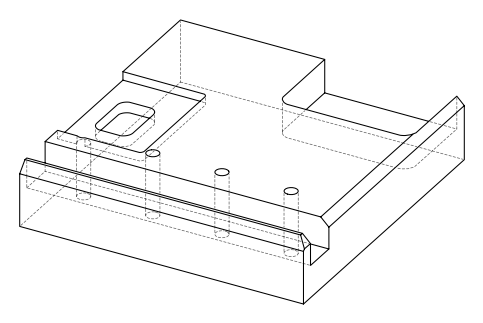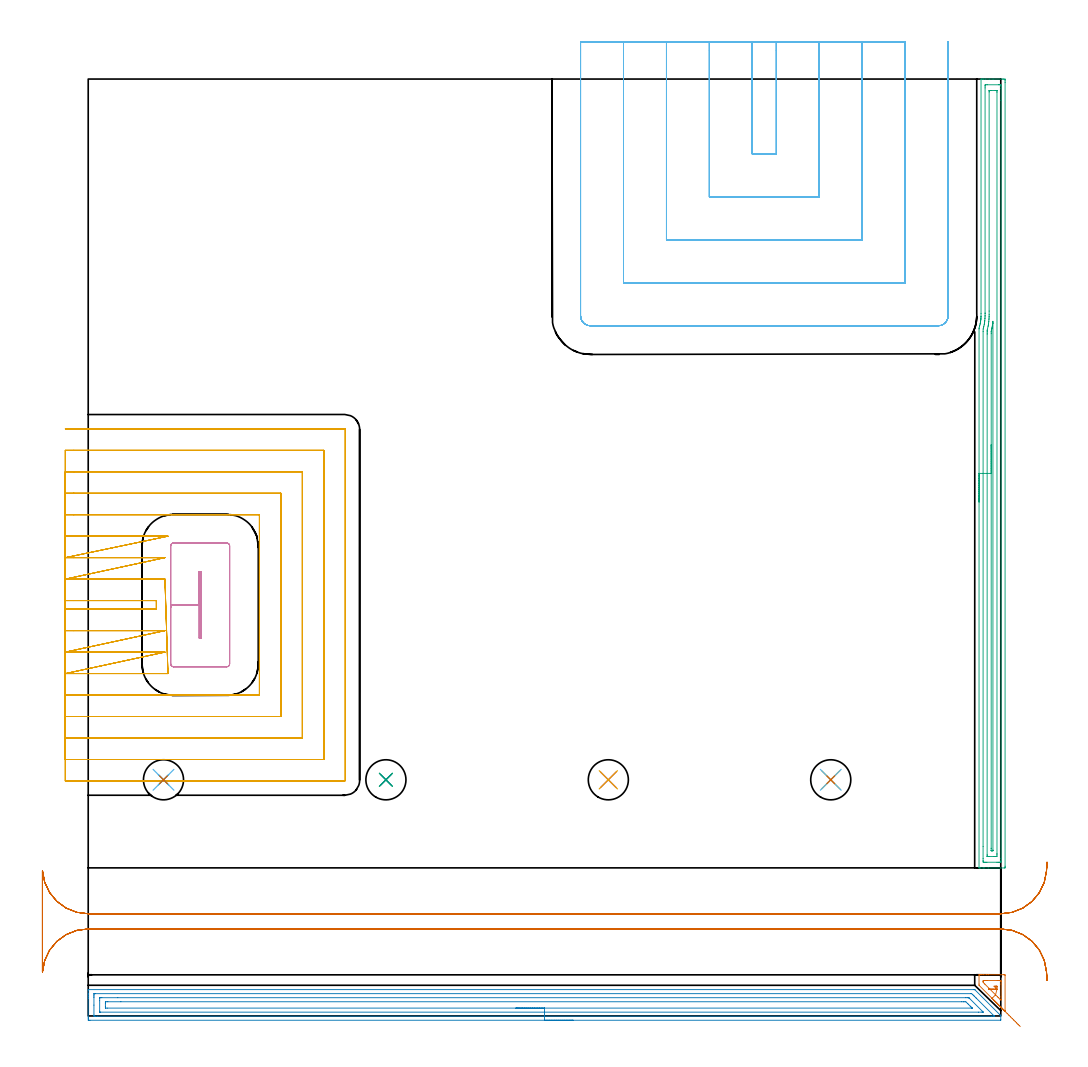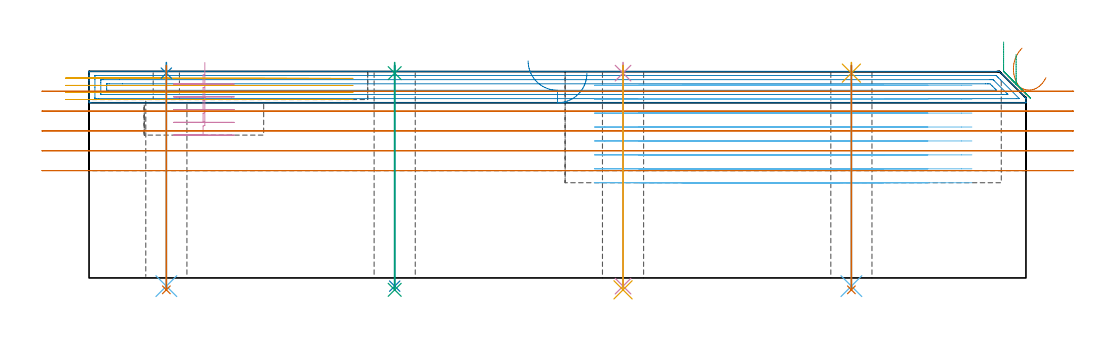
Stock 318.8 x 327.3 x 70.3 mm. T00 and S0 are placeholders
(PLAN: 19 operations, 13 tool changes, 79.3 min)
(1 AREA_MILL | FG_CHAMFER_SURFACE | UGT0205_001 | 0.45 min | 823 mm3)
(2 AREA_MILL_1 | FG_CHAMFER_SURFACE_1 | UGT0205_001 | 10.33 min | 17934 mm3)
(3 AREA_MILL_2 | FG_CHAMFER_SURFACE_2 | UGT0205_001 | 8.35 min | 11644 mm3)
(4 MILL_RECTANGULAR_POCKET | POCKET_RECTANGULAR_STRAIGHT | UGT0201_094 | Follow Part, ap 5, ae 75% | 2.42 min | 53448 mm3)
(5 MILL_SLOT | SLOT_PARTIAL_RECTANGULAR | UGT0201_015 | Follow Part, ap 2.5, ae 75% | 21.58 min | 97289 mm3)
(6 MILL_SLOT_1 | SLOT_PARTIAL_RECTANGULAR_1 | UGT0201_094 | Follow Part, ap 5, ae 75% | 25.79 min | 538129 mm3)
(7 MILL_RECTANGULAR_SLOT | SLOT_RECTANGULAR | UGT0201_004 | Follow Part, ap 8, ae 75% | 7.84 min | 401462 mm3)
(8 SPOT_DRILL | STEP1HOLE | NXT0321_9005460120000 | 0.03 min | 0 mm3)
(9 SPOT_DRILL_1 | STEP1HOLE_1 | NXT0321_9005460120000 | 0.03 min | 3 mm3)
(10 SPOT_DRILL_2 | STEP1HOLE_2 | NXT0321_9005460120000 | 0.03 min | 2 mm3)
(11 SPOT_DRILL_3 | STEP1HOLE_3 | NXT0321_9005460120000 | 0.03 min | 6 mm3)
(12 DRILL_THROUGH_HOLE_INTO_CENTER | STEP1HOLE | NXT0301_042 | 0.3 min | 2390 mm3)
(13 DRILL_TO_ENLARGE_THROUGH_HOLE | STEP1HOLE | NXT0301_104 | 0.31 min | 7043 mm3)
(14 DRILL_THROUGH_HOLE_INTO_CENTER_1 | STEP1HOLE_1 | NXT0301_042 | 0.3 min | 2779 mm3)
(15 DRILL_TO_ENLARGE_THROUGH_HOLE_1 | STEP1HOLE_1 | NXT0301_104 | 0.31 min | 8021 mm3)
(16 DRILL_THROUGH_HOLE_INTO_CENTER_2 | STEP1HOLE_2 | NXT0301_042 | 0.3 min | 2729 mm3)
(17 DRILL_TO_ENLARGE_THROUGH_HOLE_2 | STEP1HOLE_2 | NXT0301_104 | 0.31 min | 8066 mm3)
(18 DRILL_THROUGH_HOLE_INTO_CENTER_3 | STEP1HOLE_3 | NXT0301_042 | 0.3 min | 2744 mm3)
(19 DRILL_TO_ENLARGE_THROUGH_HOLE_3 | STEP1HOLE_3 | NXT0301_104 | 0.31 min | 8032 mm3)
(TOOL UGT0205_001 | Chamfer Mill 20 x 3 x 45 deg. | D20 FL50 Z2)
(TOOL UGT0201_094 | End mill 20 mm | D20 FL38 Z4)
(TOOL UGT0201_015 | End mill 10 mm | D10 FL13 Z4)
(TOOL UGT0201_004 | End Mill 32 mm | D32 FL53 Z6)
(TOOL NXT0321_9005460120000 | NC Spot Drill, 142deg, 12mm, Carbide, Uncoated | D12 PA142 FL30 Z2)
(TOOL NXT0301_042 | Carbide Drill 7.1mm [860.1-0710-057A1-MM 2214] | D7.1 PA140 FL85 Z2)
(TOOL NXT0301_104 | Carbide Drill 14mm [860.1-1400-112A1-MM 2214] | D14 PA140 FL123 Z2)
(OP 1 AREA_MILL)
G17 G21 G94 G90
T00 M6
G54
G17 G0 G90 X325.605 Y-3.707 S1061 M3
G43 Z80.3 H0
Z68.14
G94 G1 X325.228 Y-3.329 Z67.45 F250.
X324.809 Y-2.91 Z66.81
X324.352 Y-2.453 Z66.223
X323.861 Y-1.962 Z65.695
X323.339 Y-1.44 Z65.23
X322.791 Y-0.892 Z64.831
X322.22 Y-0.321 Z64.501
X321.631 Y0.268 Z64.242
X321.028 Y0.871 Z64.057
X320.416 Y1.483 Z63.947
X319.799 Y2.1 Z63.913
X319.183 Y2.716 Z63.955
X318.572 Y3.327 Z64.073
X317.97 Y3.929 Z64.266
X317.383 Y4.516 Z64.532
X316.814 Y5.085 Z64.87
X316.268 Y5.631 Z65.276
X315.749 Y6.149 Z65.748
X311.284 Y10.617 Z70.214
X311.206 Y10.699 Z70.292
X311.2 Y11.122 Z70.3
Y14.245
X311.203 Y14.391 Z70.288
X311.237 Y14.4 Z70.254
X311.583 Z69.916
X312.022 Z69.477
X312.64 Z68.855
X313.837 Z67.66
X314.417 Z67.077
X319.749 Z61.748
X320.04 Y14.399 Z61.457
X320.292 Y14.39 Z61.206
X320.299 Y14.138 Z61.199
X320.3 Y1.832 Z61.2
X320.298 Y1.606 Z61.199
X320.297 Y1.605 Z61.2
X320.293 Y1.606 Z61.205
X319.896 Y2.004 Z61.604
X319.749 Y2.15 Z61.748
X319.698 Y2.201 Z61.801
X319.504 Y2.396 Z61.995
X319.452 Y2.446 Z62.044
X319.401 Y2.498 Z62.098
X319.209 Y2.691 Z62.29
X319.156 Y2.742 Z62.341
X319.104 Y2.796 Z62.395
X318.913 Y2.986 Z62.585
X318.86 Y3.038 Z62.637
X318.806 Y3.093 Z62.693
X318.618 Y3.281 Z62.881
X318.564 Y3.335 Z62.933
X318.509 Y3.391 Z62.99
X318.323 Y3.576 Z63.176
X318.268 Y3.631 Z63.229
X318.212 Y3.688 Z63.287
X318.028 Y3.871 Z63.471
X317.972 Y3.927 Z63.525
X317.914 Y3.985 Z63.585
X317.733 Y4.166 Z63.766
X317.675 Y4.223 Z63.821
X317.617 Y4.283 Z63.882
X317.438 Y4.461 Z64.061
X317.379 Y4.519 Z64.118
X317.319 Y4.58 Z64.18
X317.143 Y4.756 Z64.356
X317.083 Y4.816 Z64.414
X317.022 Y4.877 Z64.477
X316.848 Y5.051 Z64.651
X316.787 Y5.112 Z64.71
X316.725 Y5.175 Z64.774
X316.553 Y5.346 Z64.946
X316.491 Y5.408 Z65.006
X316.427 Y5.472 Z65.072
X316.258 Y5.641 Z65.241
X316.194 Y5.704 Z65.302
X315.749 Y6.149 Z65.748
X315.817 Y6.216 Z65.683
X316.975 Y7.375 Z64.525
X313.229 Y11.122 Z68.271
X312.64 Y11.722 Z68.86
X312.617 Y12.015 Z68.883
Y12.038
X312.64 Y12.39 Z68.86
X313.147 Y12.398 Z68.353
X313.529 Y12.399 Z67.971
X314.033 Y12.4 Z67.467
X317.588 Z63.912
X317.972 Y12.399 Z63.528
X318.479 Y12.398 Z63.021
X318.86 Y12.39 Z62.64
X318.884 Y12.015 Z62.616
X318.885 Y11.99 Z62.615
X318.886 Y11.122 Z62.614
Y6.662
X318.885 Y5.77 Z62.615
X318.884 Y5.746 Z62.616
X318.86 Y5.502 Z62.64
X318.584 Y5.77 Z62.916
X317.972 Y6.378 Z63.528
X317.688 Y6.662 Z63.812
X316.975 Y7.375 Z64.525
X317.463 Y9.338 Z64.037
X317.083 Y9.718 Z64.417
X316.577 Y10.23 Z64.923
X316.428 Y10.39 Z65.072
X316.745 Y10.397 Z64.755
X316.915 Y10.399 Z64.586
X317.083 Z64.417
X317.252 Y10.398 Z64.248
X317.364 Y10.395 Z64.136
X317.452 Y10.39 Z64.048
X317.465 Y10.377 Z64.035
X317.467 Y10.359 Z64.033
X317.469 Y10.23 Z64.031
X317.471 Y9.841 Z64.029
X317.469 Y9.338 Z64.031
X317.463 Z64.037
X316.874 Z64.68
X316.343 Z65.372
X315.874 Z66.108
X315.471 Z66.882
X315.137 Z67.688
X314.875 Z68.52
X314.686 Z69.371
X314.572 Z70.236
X314.534 Z71.108
X314.572 Z71.979
X314.686 Z72.844
X314.875 Z73.696
X315.137 Z74.528
X315.471 Z75.334
X315.874 Z76.108
X316.343 Z76.844
X316.874 Z77.536
X317.463 Z78.179
G0 Z80.3
M5
M2
(OP 2 AREA_MILL_1)
G17 G21 G94 G90
T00 M6
G54
G17 G0 G90 X169.4 Y-1.5 S1061 M3
G43 Z80.3 H0
Z69.6
G94 G1 X169.362 Z68.729 F250.
X169.248 Z67.864
X169.059 Z67.012
X168.797 Z66.18
X168.463 Z65.374
X168.06 Z64.6
X167.592 Z63.864
X167.06 Z63.172
X166.471 Z62.529
X165.828 Z61.94
X165.136 Z61.409
X164.4 Z60.94
X163.626 Z60.537
X162.82 Z60.203
X161.988 Z59.941
X161.136 Z59.752
X160.272 Z59.638
X159.4 Z59.6
X0.601 Y-1.499 Z59.601
X0.114 Y-1.495 Z59.603
X0.009 Y-1.491 Z59.606
X0.004 Y-1.012 Z60.085
X0. Y-0.417 Z60.68
Y6.06 Z67.154
Y6.637 Z67.734
Y6.944 Z68.04
Y7.521 Z68.617
Y7.828 Z68.923
Y8.862 Z69.961
X0.007 Y9.185 Z70.276
X0.009 Y9.197 Z70.288
X0.155 Y9.2 Z70.3
X309.278
X309.704 Y9.197 Z70.288
X309.741 Y9.159 Z70.258
X309.746 Y9.154 Z70.253
X318.496 Y0.405 Z61.502
X318.588 Y0.314 Z61.41
X318.794 Y0.106 Z61.205
X318.798 Y0.098 Z61.198
X318.799 Y0.093 Z61.192
X318.8 Y-1.283 Z59.816
X318.79 Y-1.493 Z59.605
X318.745 Y-1.5 Z59.6
X159.4
Y-0.086 Z61.014
X3.277
X2.385 Y-0.084 Z61.016
X2.34 Y-0.083 Z61.017
X2.01 Y-0.066 Z61.034
X2.007 Y0.031 Z61.131
X2.001 Y0.252 Z61.352
X2. Y3.79 Z64.89
Y6.442 Z67.542
X2.001 Y6.944 Z68.044
X2.002 Y7.323 Z68.423
X2.01 Y7.707 Z68.807
X2.023 Y7.779 Z68.879
X2.067 Y7.781 Z68.881
X2.173 Y7.784 Z68.884
X2.385 Y7.786 Z68.886
X2.428
X308.386 Y7.785 Z68.885
X308.43
X308.636 Y7.779 Z68.879
X309.037 Y7.401 Z68.501
X309.278 Y7.17 Z68.27
X309.506 Y6.944 Z68.044
X310.17 Y6.281 Z67.381
X316.415 Y0.035 Z61.135
X316.482 Y-0.034 Z61.066
X316.491 Y-0.044 Z61.056
X316.511 Y-0.071 Z61.029
X316.415 Y-0.081 Z61.019
X316.369 Y-0.083 Z61.017
X315.523 Y-0.086 Z61.014
X159.4
Y1.329 Z62.429
X4.169
X4.065 Y1.331 Z62.431
X4.028 Y1.333 Z62.433
X4.014 Y1.334 Z62.434
X4.01 Y1.361 Z62.461
X4.005 Y1.472 Z62.572
X4.001 Y1.64 Z62.74
X4. Y5.344 Z66.444
X4.004 Y6.06 Z67.16
X4.007 Y6.221 Z67.321
X4.022 Y6.364 Z67.464
X4.169 Y6.366 Z67.466
X4.749 Y6.37 Z67.47
X10.328 Y6.371 Z67.471
X306.601
X307.18 Y6.37 Z67.47
X307.493 Y6.367 Z67.467
X307.597 Y6.365 Z67.465
X307.629 Y6.36 Z67.46
X307.657 Y6.336 Z67.436
X307.715 Y6.281 Z67.381
X307.94 Y6.06 Z67.16
X312.36 Y1.64 Z62.74
X312.493 Y1.505 Z62.605
X312.596 Y1.397 Z62.497
X312.653 Y1.336 Z62.436
X312.582 Y1.334 Z62.434
X312.267 Y1.33 Z62.43
X311.062 Y1.329 Z62.429
X159.4
Y2.743 Z63.843
X6.625
X6.102 Y2.745 Z63.845
X6.047 Y2.747 Z63.847
X6.015 Y2.749 Z63.849
X6.01 Y2.785 Z63.885
X6.005 Y2.977 Z64.077
X6. Y3.362 Z64.462
Y4.292 Z65.392
X6.002 Y4.711 Z65.811
X6.007 Y4.92 Z66.02
X6.01 Y4.943 Z66.043
X6.023 Y4.95 Z66.05
X6.079 Y4.954 Z66.054
X6.176 Y4.956 Z66.056
X6.846 Y4.957 Z66.057
X11.418
X305.038
X305.709 Y4.956 Z66.056
X305.933 Y4.954 Z66.054
X306.601 Y4.943 Z66.043
X307.258 Y4.292 Z65.392
X307.493 Y4.058 Z65.158
X308.143 Y3.408 Z64.508
X308.386 Y3.166 Z64.266
X308.79 Y2.756 Z63.856
X308.796 Y2.747 Z63.847
X308.795 Y2.746 Z63.846
X308.769 Y2.744 Z63.844
X308.715 Y2.743 Z63.843
X308.605
X159.4
X158.528 Z63.881
X157.664 Z63.995
X156.812 Z64.184
X155.98 Z64.446
X155.174 Z64.78
X154.4 Z65.183
X153.664 Z65.651
X152.972 Z66.182
X152.329 Z66.772
X151.74 Z67.415
X151.208 Z68.107
X150.74 Z68.843
X150.337 Z69.617
X150.003 Z70.423
X149.741 Z71.255
X149.552 Z72.106
X149.438 Z72.971
X149.4 Z73.843
G0 Z80.3
M5
M2
(OP 3 AREA_MILL_2)
G17 G21 G94 G90
T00 M6
G54
G17 G0 G90 X311.207 Y179.536 S1061 M3
G43 Z80.3 H0
Z80.293
G94 G1 Y179.574 Z79.422 F250.
Y179.688 Z78.557
Y179.876 Z77.705
Y180.139 Z76.873
Y180.472 Z76.067
Y180.875 Z75.293
Y181.344 Z74.557
Y181.875 Z73.865
Y182.464 Z73.222
Y183.107 Z72.633
Y183.8 Z72.102
Y184.535 Z71.633
Y185.309 Z71.23
Y186.115 Z70.896
Y186.947 Z70.634
Y187.799 Z70.445
Y188.664 Z70.331
Y189.535 Z70.293
X311.21 Y240.027 Z70.29
X311.215 Y240.312 Z70.281
X311.357 Y240.851 Z70.139
X311.457 Y241.242 Z70.04
X311.582 Y241.744 Z69.91
X311.589 Y241.779 Z69.902
X311.676 Y242.19 Z69.819
X311.686 Y242.251 Z69.809
X311.752 Y242.638 Z69.747
X311.756 Y242.673 Z69.742
X311.81 Y243.084 Z69.689
X311.837 Y243.366 Z69.662
X311.843 Y243.433 Z69.656
X311.852 Y243.531 Z69.645
X311.854 Y243.567 Z69.642
X311.88 Y243.977 Z69.619
X311.887 Y244.314 Z69.604
X311.892 Y244.46 Z69.603
X311.899 Y245.352 Z69.6
X311.9 Y327.124
X311.902 Y327.29 Z69.589
X312.013 Y327.295 Z69.479
X312.481 Y327.3 Z69.018
X312.83 Z68.669
X313.529 Z67.967
X314.766 Z66.731
X316.098 Z65.398
X319.479 Z62.018
X319.749 Y327.298 Z61.749
X320.292 Y327.292 Z61.206
X320.294 Y327.226 Z61.204
X320.299 Y326.678 Z61.201
X320.3 Y326.123 Z61.2
Y52.322
X320.297 Y51.98 Z61.202
X320.292 Y51.71 Z61.206
X320.018 Y51.7 Z61.479
X314.417 Z67.077
X312.989 Z68.507
X312.64 Z68.855
X311.633 Z69.866
X311.24 Y51.707 Z70.251
X311.203 Y51.71 Z70.288
X311.2 Y51.876 Z70.3
X311.207 Y189.535 Z70.293
X312.621 Z68.879
X312.624 Y239.114 Z68.876
X312.64 Y239.989 Z68.86
X312.821 Y240.704 Z68.679
X312.864 Y240.886 Z68.636
X312.987 Y241.43 Z68.513
X313.055 Y241.779 Z68.445
X313.123 Y242.187 Z68.377
X313.188 Y242.673 Z68.312
X313.221 Y242.982 Z68.279
X313.268 Y243.567 Z68.232
X313.283 Y243.813 Z68.217
X313.303 Y244.46 Z68.197
X313.307 Y244.683 Z68.193
X313.312 Y245.354 Z68.188
X313.313 Y245.571 Z68.187
X313.315 Y324.212 Z68.185
X313.318 Y324.89 Z68.182
X313.321 Y325.099 Z68.179
X313.331 Y325.29 Z68.169
X313.529 Y325.293 Z67.971
X314.011 Y325.299 Z67.489
X317.971 Z63.529
X318.455 Y325.297 Z63.045
X318.86 Y325.29 Z62.64
X318.884 Y324.89 Z62.616
X318.885 Y324.865 Z62.615
X318.886 Y323.997 Z62.614
Y319.794
Y55.003
X318.885 Y54.11 Z62.615
X318.884 Y54.086 Z62.616
X318.86 Y53.71 Z62.64
X318.376 Y53.702 Z63.124
X317.971 Y53.701 Z63.529
X317.49 Y53.7 Z64.01
X313.936 Z67.564
X313.529 Y53.701 Z67.971
X313.045 Y53.703 Z68.455
X312.64 Y53.71 Z68.86
X312.616 Y54.11 Z68.884
X312.615 Y54.134 Z68.885
X312.614 Y55.003 Z68.886
X312.615 Y59.208 Z68.885
X312.621 Y189.535 Z68.879
X314.036 Z67.464
X314.039 Y238.205 Z67.461
X314.04 Y238.584 Z67.46
X314.044 Y239.098 Z67.456
X314.05 Y239.468 Z67.45
X314.055 Y239.599 Z67.445
X314.364 Y240.939 Z67.136
X314.417 Y241.206 Z67.083
X314.499 Y241.697 Z67.001
X314.511 Y241.779 Z66.989
X314.599 Y242.49 Z66.901
X314.618 Y242.673 Z66.882
X314.671 Y243.311 Z66.829
X314.688 Y243.567 Z66.812
X314.71 Y244.166 Z66.79
X314.717 Y244.46 Z66.783
X314.725 Y245.045 Z66.775
X314.728 Y246.248 Z66.772
X314.729 Y322.79 Z66.771
X314.73 Y323.103 Z66.77
X314.733 Y323.248 Z66.767
X314.735 Y323.281 Z66.765
X314.74 Y323.29 Z66.76
X314.783 Y323.293 Z66.717
X314.914 Y323.297 Z66.586
X315.11 Y323.3 Z66.39
X315.306 Z66.194
X316.887 Z64.613
X317.083 Y323.299 Z64.417
X317.279 Y323.297 Z64.221
X317.409 Y323.293 Z64.091
X317.454 Y323.29 Z64.046
X317.465 Y323.276 Z64.035
X317.467 Y323.233 Z64.033
X317.469 Y323.103 Z64.031
X317.471 Y322.712 Z64.029
Y56.791
X317.47 Y56.401 Z64.03
X317.467 Y55.897 Z64.033
X317.465 Y55.712 Z64.035
X317.276 Y55.703 Z64.224
X317.083 Y55.702 Z64.417
X316.39 Y55.7 Z65.11
X314.613 Z66.887
X314.417 Y55.701 Z67.083
X314.221 Y55.703 Z67.279
X314.091 Y55.707 Z67.409
X314.046 Y55.71 Z67.454
X314.035 Y55.724 Z67.465
X314.033 Y55.767 Z67.467
X314.031 Y55.897 Z67.469
X314.029 Y56.287 Z67.471
X314.036 Y189.535 Z67.464
X315.45 Z66.05
X315.453 Y238.349 Z66.047
X315.455 Y238.948 Z66.045
X315.458 Y239.098 Z66.042
X315.462 Y239.208 Z66.038
X315.576 Y239.72 Z65.924
X315.636 Y239.992 Z65.864
X315.691 Y240.246 Z65.809
X315.733 Y240.456 Z65.767
X315.815 Y240.886 Z65.685
X315.839 Y241.023 Z65.661
X315.869 Y241.213 Z65.631
X315.951 Y241.779 Z65.549
X315.958 Y241.838 Z65.542
X315.977 Y241.998 Z65.523
X316.05 Y242.673 Z65.45
X316.056 Y242.114 Z65.444
X316.057 Y241.917 Z65.443
Y57.96
X316.056 Y57.823 Z65.444
X316.052 Y57.72 Z65.448
X316.05 Y57.711 Z65.45
X316.044 Y57.707 Z65.456
X316.018 Y57.703 Z65.482
X315.964 Y57.701 Z65.536
X315.75 Y57.7 Z65.75
X315.536 Y57.701 Z65.964
X315.482 Y57.703 Z66.018
X315.456 Y57.707 Z66.044
X315.45 Y57.711 Z66.05
X315.448 Y57.721 Z66.052
X315.445 Y57.822 Z66.055
X315.443 Y58.44 Z66.057
Y58.578
X315.45 Y189.535 Z66.05
Y190.407 Z66.088
Y191.271 Z66.202
Y192.123 Z66.391
Y192.955 Z66.653
Y193.761 Z66.987
Y194.535 Z67.39
Y195.271 Z67.858
Y195.963 Z68.389
Y196.606 Z68.979
Y197.196 Z69.622
Y197.727 Z70.314
Y198.196 Z71.05
Y198.598 Z71.824
Y198.932 Z72.629
Y199.195 Z73.461
Y199.384 Z74.313
Y199.497 Z75.178
Y199.536 Z76.05
G0 Z80.3
M5
M2
(OP 4 MILL_RECTANGULAR_POCKET)
G17 G21 G94 G90
T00 M6
G54
G17 G0 G90 X39.4 Y140.007 S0 M3
G43 Z80.3 H0
Z73.3
G94 G1 Y155.2 Z69.229 F250.
X38.8 Z69.068
Y143.6 Z65.96
Y132. F500.
X39.4
Y155.2
X38.8
Y143.6
X28.8
Y123.
G3 X29.8 Y122. R1.
G1 X48.4
G3 X49.4 Y123. R1.
G1 Y164.2
G3 X48.4 Y165.2 R1.
G1 X29.8
G3 X28.8 Y164.2 R1.
G1 Y143.6
Y142.6
G0 X39.4 Y140.007 Z68.96
G1 Y155.2 Z64.889 F250.
X38.8 Z64.728
Y143.6 Z61.62
Y132. F500.
X39.4
Y155.2
X38.8
Y143.6
X28.8
Y123.
G3 X29.8 Y122. R1.
G1 X48.4
G3 X49.4 Y123. R1.
G1 Y164.2
G3 X48.4 Y165.2 R1.
G1 X29.8
G3 X28.8 Y164.2 R1.
G1 Y143.6
Y142.6
G0 X39.4 Y140.007 Z64.62
G1 Y155.2 Z60.549 F250.
X38.8 Z60.388
Y143.6 Z57.28
Y132. F500.
X39.4
Y155.2
X38.8
Y143.6
X28.8
Y123.
G3 X29.8 Y122. R1.
G1 X48.4
G3 X49.4 Y123. R1.
G1 Y164.2
G3 X48.4 Y165.2 R1.
G1 X29.8
G3 X28.8 Y164.2 R1.
G1 Y143.6
Y142.6
G0 X39.4 Y140.007 Z60.28
G1 Y155.2 Z56.209 F250.
X38.8 Z56.048
Y143.6 Z52.94
Y132. F500.
X39.4
Y155.2
X38.8
Y143.6
X28.8
Y123.
G3 X29.8 Y122. R1.
G1 X48.4
G3 X49.4 Y123. R1.
G1 Y164.2
G3 X48.4 Y165.2 R1.
G1 X29.8
G3 X28.8 Y164.2 R1.
G1 Y143.6
Y142.6
G0 X39.4 Y140.007 Z55.94
G1 Y155.2 Z51.869 F250.
X38.8 Z51.708
Y143.6 Z48.6
Y132. F500.
X39.4
Y155.2
X38.8
Y143.6
X28.8
Y123.
G3 X29.8 Y122. R1.
G1 X48.4
G3 X49.4 Y123. R1.
G1 Y164.2
G3 X48.4 Y165.2 R1.
G1 X29.8
G3 X28.8 Y164.2 R1.
G1 Y143.6
Y142.6
G0 Z80.3
M5
M2
(OP 5 MILL_SLOT)
G17 G21 G94 G90
T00 M6
G54
G17 G0 G90 X-8. Y142.1 S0 M3
G43 Z80.3 H0
Z67.9
G94 G1 X-5. F250.
X23.8 F500.
Y145.1
X-5.
X-8. F250.
Y134.6
X-5.
X23.8 F500.
X26.8 F250.
X-8. Y127.1 F500.
X-5. F250.
X23.8 F500.
X26.8 F250.
X-8. Y119.6 F500.
X-5. F250.
X24.86 F500.
X27.86 F250.
X26.8 Y152.6 F500.
X23.8 F250.
X-5. F500.
X-8. F250.
X26.8 Y160.1 F500.
X23.8 F250.
X-5. F500.
X-8. F250.
X27.859 Y167.6 F500.
X24.859 F250.
X-5. F500.
X-8. F250.
Y112.1
X-5.
X59.8 F500.
Y175.1
X-5.
X-8. F250.
Y104.6
X-5.
X67.3 F500.
Y182.6
X-5.
X-8. F250.
Y97.1
X-5.
X74.8 F500.
Y190.1
X-5.
X-8. F250.
Y89.6
X-5.
X82.3 F500.
Y197.6
X-5.
X-8. F250.
Y82.1
X-5.
X89.6 F500.
G3 X89.8 Y82.3 R0.2
G1 Y204.9
G3 X89.6 Y205.1 R0.2
G1 X-5.
X-8. F250.
G0 Y142.1 Z65.5
G1 X-5.
X23.8 F500.
Y145.1
X-5.
X-8. F250.
Y134.6
X-5.
X23.8 F500.
X26.8 F250.
X-8. Y127.1 F500.
X-5. F250.
X23.8 F500.
X26.8 F250.
X-8. Y119.6 F500.
X-5. F250.
X24.86 F500.
X27.86 F250.
X26.8 Y152.6 F500.
X23.8 F250.
X-5. F500.
X-8. F250.
X26.8 Y160.1 F500.
X23.8 F250.
X-5. F500.
X-8. F250.
X27.859 Y167.6 F500.
X24.859 F250.
X-5. F500.
X-8. F250.
Y112.1
X-5.
X59.8 F500.
Y175.1
X-5.
X-8. F250.
Y104.6
X-5.
X67.3 F500.
Y182.6
X-5.
X-8. F250.
Y97.1
X-5.
X74.8 F500.
Y190.1
X-5.
X-8. F250.
Y89.6
X-5.
X82.3 F500.
Y197.6
X-5.
X-8. F250.
Y82.1
X-5.
X89.6 F500.
G3 X89.8 Y82.3 R0.2
G1 Y204.9
G3 X89.6 Y205.1 R0.2
G1 X-5.
X-8. F250.
G0 Y142.1 Z63.1
G1 X-5.
X23.8 F500.
Y145.1
X-5.
X-8. F250.
Y134.6
X-5.
X23.8 F500.
X26.8 F250.
X-8. Y127.1 F500.
X-5. F250.
X23.8 F500.
X26.8 F250.
X-8. Y119.6 F500.
X-5. F250.
X24.86 F500.
X27.86 F250.
X26.8 Y152.6 F500.
X23.8 F250.
X-5. F500.
X-8. F250.
X26.8 Y160.1 F500.
X23.8 F250.
X-5. F500.
X-8. F250.
X27.859 Y167.6 F500.
X24.859 F250.
X-5. F500.
X-8. F250.
Y112.1
X-5.
X59.8 F500.
Y175.1
X-5.
X-8. F250.
Y104.6
X-5.
X67.3 F500.
Y182.6
X-5.
X-8. F250.
Y97.1
X-5.
X74.8 F500.
Y190.1
X-5.
X-8. F250.
Y89.6
X-5.
X82.3 F500.
Y197.6
X-5.
X-8. F250.
Y82.1
X-5.
X89.6 F500.
G3 X89.8 Y82.3 R0.2
G1 Y204.9
G3 X89.6 Y205.1 R0.2
G1 X-5.
X-8. F250.
G0 Y142.1 Z60.7
G1 X-5.
X23.8 F500.
Y145.1
X-5.
X-8. F250.
Y134.6
X-5.
X23.8 F500.
X26.8 F250.
X-8. Y127.1 F500.
X-5. F250.
X23.8 F500.
X26.8 F250.
X-8. Y119.6 F500.
X-5. F250.
X24.86 F500.
X27.86 F250.
X26.8 Y152.6 F500.
X23.8 F250.
X-5. F500.
X-8. F250.
X26.8 Y160.1 F500.
X23.8 F250.
X-5. F500.
X-8. F250.
X27.859 Y167.6 F500.
X24.859 F250.
X-5. F500.
X-8. F250.
Y112.1
X-5.
X59.8 F500.
Y175.1
X-5.
X-8. F250.
Y104.6
X-5.
X67.3 F500.
Y182.6
X-5.
X-8. F250.
Y97.1
X-5.
X74.8 F500.
Y190.1
X-5.
X-8. F250.
Y89.6
X-5.
X82.3 F500.
Y197.6
X-5.
X-8. F250.
Y82.1
X-5.
X89.6 F500.
G3 X89.8 Y82.3 R0.2
G1 Y204.9
G3 X89.6 Y205.1 R0.2
G1 X-5.
X-8. F250.
G0 Z80.3
M5
M2
(OP 6 MILL_SLOT_1)
G17 G21 G94 G90
T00 M6
G54
G17 G0 G90 X232. Y340.3 S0 M3
G43 Z80.3 H0
Z65.562
G94 G1 Y337.3 F250.
Y301.1 F500.
X240.4
Y337.3
Y340.3 F250.
X217.
Y337.3
Y286.1 F500.
X255.4
Y337.3
Y340.3 F250.
X202.
Y337.3
Y271.1 F500.
X270.4
Y337.3
Y340.3 F250.
X187.
Y337.3
Y256.1 F500.
X285.4
Y337.3
Y340.3 F250.
X172.
Y337.3
Y244.6 F500.
G3 X175.5 Y241.1 R3.5
G1 X296.9
G3 X300.4 Y244.6 R3.5
G1 Y337.3
Y340.3 F250.
G0 X232. Z60.825
G1 Y337.3
Y301.1 F500.
X240.4
Y337.3
Y340.3 F250.
X217.
Y337.3
Y286.1 F500.
X255.4
Y337.3
Y340.3 F250.
X202.
Y337.3
Y271.1 F500.
X270.4
Y337.3
Y340.3 F250.
X187.
Y337.3
Y256.1 F500.
X285.4
Y337.3
Y340.3 F250.
X172.
Y337.3
Y244.6 F500.
G3 X175.5 Y241.1 R3.5
G1 X296.9
G3 X300.4 Y244.6 R3.5
G1 Y337.3
Y340.3 F250.
G0 X232. Z56.087
G1 Y337.3
Y301.1 F500.
X240.4
Y337.3
Y340.3 F250.
X217.
Y337.3
Y286.1 F500.
X255.4
Y337.3
Y340.3 F250.
X202.
Y337.3
Y271.1 F500.
X270.4
Y337.3
Y340.3 F250.
X187.
Y337.3
Y256.1 F500.
X285.4
Y337.3
Y340.3 F250.
X172.
Y337.3
Y244.6 F500.
G3 X175.5 Y241.1 R3.5
G1 X296.9
G3 X300.4 Y244.6 R3.5
G1 Y337.3
Y340.3 F250.
G0 X232. Z51.35
G1 Y337.3
Y301.1 F500.
X240.4
Y337.3
Y340.3 F250.
X217.
Y337.3
Y286.1 F500.
X255.4
Y337.3
Y340.3 F250.
X202.
Y337.3
Y271.1 F500.
X270.4
Y337.3
Y340.3 F250.
X187.
Y337.3
Y256.1 F500.
X285.4
Y337.3
Y340.3 F250.
X172.
Y337.3
Y244.6 F500.
G3 X175.5 Y241.1 R3.5
G1 X296.9
G3 X300.4 Y244.6 R3.5
G1 Y337.3
Y340.3 F250.
G0 X232. Z46.612
G1 Y337.3
Y301.1 F500.
X240.4
Y337.3
Y340.3 F250.
X217.
Y337.3
Y286.1 F500.
X255.4
Y337.3
Y340.3 F250.
X202.
Y337.3
Y271.1 F500.
X270.4
Y337.3
Y340.3 F250.
X187.
Y337.3
Y256.1 F500.
X285.4
Y337.3
Y340.3 F250.
X172.
Y337.3
Y244.6 F500.
G3 X175.5 Y241.1 R3.5
G1 X296.9
G3 X300.4 Y244.6 R3.5
G1 Y337.3
Y340.3 F250.
G0 X232. Z41.875
G1 Y337.3
Y301.1 F500.
X240.4
Y337.3
Y340.3 F250.
X217.
Y337.3
Y286.1 F500.
X255.4
Y337.3
Y340.3 F250.
X202.
Y337.3
Y271.1 F500.
X270.4
Y337.3
Y340.3 F250.
X187.
Y337.3
Y256.1 F500.
X285.4
Y337.3
Y340.3 F250.
X172.
Y337.3
Y244.6 F500.
G3 X175.5 Y241.1 R3.5
G1 X296.9
G3 X300.4 Y244.6 R3.5
G1 Y337.3
Y340.3 F250.
G0 X232. Z37.137
G1 Y337.3
Y301.1 F500.
X240.4
Y337.3
Y340.3 F250.
X217.
Y337.3
Y286.1 F500.
X255.4
Y337.3
Y340.3 F250.
X202.
Y337.3
Y271.1 F500.
X270.4
Y337.3
Y340.3 F250.
X187.
Y337.3
Y256.1 F500.
X285.4
Y337.3
Y340.3 F250.
X172.
Y337.3
Y244.6 F500.
G3 X175.5 Y241.1 R3.5
G1 X296.9
G3 X300.4 Y244.6 R3.5
G1 Y337.3
Y340.3 F250.
G0 X232. Z32.4
G1 Y337.3
Y301.1 F500.
X240.4
Y337.3
Y340.3 F250.
X217.
Y337.3
Y286.1 F500.
X255.4
Y337.3
Y340.3 F250.
X202.
Y337.3
Y271.1 F500.
X270.4
Y337.3
Y340.3 F250.
X187.
Y337.3
Y256.1 F500.
X285.4
Y337.3
Y340.3 F250.
X172.
Y337.3
Y244.6 F500.
G3 X175.5 Y241.1 R3.5
G1 X296.9
G3 X300.4 Y244.6 R3.5
G1 Y337.3
Y340.3 F250.
G0 Z80.3
M5
M2
(OP 7 MILL_RECTANGULAR_SLOT)
G17 G21 G94 G90
T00 M6
G54
G17 G0 G90 X335.044 Y52.762 S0 M3
G43 Z80.394 H0
Z63.54
G94 G1 X334.685 Y49.783 F250.
G2 X318.8 Y35.7 R16. F500.
G1 X0.
G2 X-15.97 Y50.721 R16.
G1 X-16.
Y15.379
X-15.97
G2 X0. Y30.4 R16.
G1 X318.8
G2 X334.685 Y16.313 R16.
G1 X335.044 Y13.334 F250.
G0 X334.954 Y53.715 Z56.78
G1 X334.77 Y50.72
G2 X318.8 Y35.7 R16. F500.
G1 X0.
G2 X-15.97 Y50.721 R16.
G1 X-16.
Y15.379
X-15.97
G2 X0. Y30.4 R16.
G1 X318.8
G2 X334.77 Y15.38 R16.
G1 X334.954 Y12.385 F250.
G0 Y53.715 Z50.02
G1 X334.77 Y50.72
G2 X318.8 Y35.7 R16. F500.
G1 X0.
G2 X-15.97 Y50.721 R16.
G1 X-16.
Y15.379
X-15.97
G2 X0. Y30.4 R16.
G1 X318.8
G2 X334.77 Y15.38 R16.
G1 X334.954 Y12.385 F250.
G0 Y53.715 Z43.26
G1 X334.77 Y50.72
G2 X318.8 Y35.7 R16. F500.
G1 X0.
G2 X-15.97 Y50.721 R16.
G1 X-16.
Y15.379
X-15.97
G2 X0. Y30.4 R16.
G1 X318.8
G2 X334.77 Y15.38 R16.
G1 X334.954 Y12.385 F250.
G0 Y53.715 Z36.5
G1 X334.77 Y50.72
G2 X318.8 Y35.7 R16. F500.
G1 X0.
G2 X-15.97 Y50.721 R16.
G1 X-16.
Y15.379
X-15.97
G2 X0. Y30.4 R16.
G1 X318.8
G2 X334.77 Y15.38 R16.
G1 X334.954 Y12.385 F250.
G0 Z80.394
M5
M2
(OP 8 SPOT_DRILL)
G17 G21 G94 G90
T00 M6
G54
G17 G0 G90 X26.3 Y82.5 S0 M3
G43 Z80.3 H0
G94 G81 G98 Z69.689 F250. R73.3
G80
M5
M2
(OP 9 SPOT_DRILL_1)
G17 G21 G94 G90
T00 M6
G54
G17 G0 G90 X104. Y82.5 S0 M3
G43 Z80.3 H0
G94 G81 G98 Z69.689 F250. R73.3
G80
M5
M2
(OP 10 SPOT_DRILL_2)
G17 G21 G94 G90
T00 M6
G54
G17 G0 G90 X181.7 Y82.5 S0 M3
G43 Z80.3 H0
G94 G81 G98 Z69.689 F250. R73.3
G80
M5
M2
(OP 11 SPOT_DRILL_3)
G17 G21 G94 G90
T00 M6
G54
G17 G0 G90 X259.4 Y82.5 S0 M3
G43 Z80.3 H0
G94 G81 G98 Z69.689 F250. R73.3
G80
M5
M2
(OP 12 DRILL_THROUGH_HOLE_INTO_CENTER)
G17 G21 G94 G90
T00 M6
G54
G17 G0 G90 X26.3 Y82.5 S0 M3
G43 Z80.3 H1
G94 G73 G98 Z-2.792 F250. Q6.645 R72.3
G80
M5
M2
(OP 13 DRILL_TO_ENLARGE_THROUGH_HOLE)
G17 G21 G94 G90
T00 M6
G54
G17 G0 G90 X26.3 Y82.5 S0 M3
G43 Z80.3 H1
G94 G73 G98 Z-4.048 F250. Q12.391 R72.3
G80
M5
M2
(OP 14 DRILL_THROUGH_HOLE_INTO_CENTER_1)
G17 G21 G94 G90
T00 M6
G54
G17 G0 G90 X104. Y82.5 S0 M3
G43 Z80.3 H1
G94 G73 G98 Z-2.792 F250. Q6.645 R72.3
G80
M5
M2
(OP 15 DRILL_TO_ENLARGE_THROUGH_HOLE_1)
G17 G21 G94 G90
T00 M6
G54
G17 G0 G90 X104. Y82.5 S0 M3
G43 Z80.3 H1
G94 G73 G98 Z-4.048 F250. Q12.391 R72.3
G80
M5
M2
(OP 16 DRILL_THROUGH_HOLE_INTO_CENTER_2)
G17 G21 G94 G90
T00 M6
G54
G17 G0 G90 X181.7 Y82.5 S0 M3
G43 Z80.3 H1
G94 G73 G98 Z-2.792 F250. Q6.645 R72.3
G80
M5
M2
(OP 17 DRILL_TO_ENLARGE_THROUGH_HOLE_2)
G17 G21 G94 G90
T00 M6
G54
G17 G0 G90 X181.7 Y82.5 S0 M3
G43 Z80.3 H1
G94 G73 G98 Z-4.048 F250. Q12.391 R72.3
G80
M5
M2
(OP 18 DRILL_THROUGH_HOLE_INTO_CENTER_3)
G17 G21 G94 G90
T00 M6
G54
G17 G0 G90 X259.4 Y82.5 S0 M3
G43 Z80.3 H1
G94 G73 G98 Z-2.792 F250. Q6.645 R72.3
G80
M5
M2
(OP 19 DRILL_TO_ENLARGE_THROUGH_HOLE_3)
G17 G21 G94 G90
T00 M6
G54
G17 G0 G90 X259.4 Y82.5 S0 M3
G43 Z80.3 H1
G94 G73 G98 Z-4.048 F250. Q12.391 R72.3
G80
M5
M2
